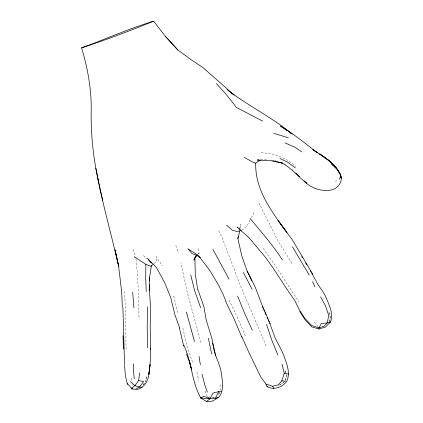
<?xml version="1.0" encoding="UTF-8"?>
<svg xmlns="http://www.w3.org/2000/svg" width="423" height="423" viewBox="0 0 423 423"><rect width="100%" height="100%" fill="white"/><g stroke="black" fill="none" stroke-linecap="round" stroke-linejoin="round"><path stroke-width="0.32" stroke-dasharray="2.12 1.59" d="M240.243 228.288L240.306 224.095L239.672 227.881M145.623 381.911L147.119 375.894L145.639 381.784M329.559 321.485L330.21 319.169M329.279 321.998L330.463 317.816L328.803 311.666L330.532 318.017M285.414 380.14L286.461 376.539L285.202 369.993L285.678 372.531M285.113 380.679L286.392 376.343L285.8 373.165M219.717 392.258L218.289 394.966L220.272 391.323M250.056 220.076L246.731 226.3L241.75 230.339M251.267 217.813L253.99 212.721M143.048 384.877L145.195 382.408M142.958 384.856L145.258 382.223M335.55 181.583L336.639 180.404M198.255 254.138L199.096 253.245L198.551 247.756M153.882 263.73L156.135 261.562L156.251 256.507L162.39 265.856M283.77 381.906L281.982 383.539L278.085 385.654M284.801 381.144L282.157 383.55L278.382 385.607M197.731 254.197L199.096 253.245M212.758 397.699L215.021 396.896L211.558 398.091M260.774 159.672L267.59 159.624M261.165 152.782C273.887 153.094 286.376 157.98 295.846 166.498M270.852 160.047L272.153 160.217M274.765 160.55L276.066 160.719M132.124 384.502L132.425 384.586M207.09 396.864L210.421 398.091L207.365 396.922L204.854 390.487M284.785 163.675L285.789 164.415M143.455 255.629L146.866 258.739M292.319 169.226L293.213 170.168M314.204 322.136L318.27 326.9M263.28 248.481L275.299 265.644L298.781 301.736M291.87 263.318L277.403 239.645L258.078 201.311M229.092 300.039L236.817 316.155L245.721 336.787M218.781 230.794L222.435 238.477L240.486 285.906L266.236 346.051M192.539 362.194L187.056 345.898L182.567 327.032M133.208 249.359L135.392 255.682M175.857 245.493L178.321 253.091M201.01 342.556L187.22 292.193L180.87 262.778M173.668 296.195L177.924 313.919M196.901 372.224L198.799 380.351M135.995 259.384C138.162 279.196 138.712 299.23 139.024 319.169M131.479 378.289L132.045 382.069M124.7 291.473L125.657 320.015L126.065 350.239M220.256 384.655L220.267 390.112"/><path stroke-width="0.63" d="M147.479 306.876L147.204 327.439L147.527 347.727M149.599 277.588L149.478 291.04L150.482 306.347L150.213 327.259L150.741 356.8L148.885 374.26C148.135 381.223 144.1 387.923 136.893 389.535L131.68 388.859L131.558 388.282L127.471 383.661M134.228 256.74L145.85 264.354L145.713 278.202L146.231 291.532M260.267 160.026L255.725 163.199C254.91 189.879 272.031 212.087 286.958 232.56L278.07 220.542L292.245 239.688L312.713 274.157M149.197 290.622L149.388 284.838M149.541 280.343L149.647 277.128L151.36 265.713M131.558 388.282L134.874 385.67L138.585 380.621L139.653 372.721M270.255 323.844L261.768 304.37L255.529 287.82L247.164 271.064L241.808 256.026L237.885 238.609L238.197 236.716M299.706 311.37L305.004 319.714L311.82 326.963L319.021 328.999L325.446 327.048L330.537 321.972C333.795 313.438 328.978 304.856 325.863 297.025C323.421 291.331 318.931 286.968 316.261 281.406M237.885 238.609L239.915 230.704M273.517 333.493C275.902 341.097 280.713 347.495 283.563 354.892C286.514 363.22 290.723 372.467 286.805 381.176C282.464 387.468 273.956 390.403 266.982 386.596L266.004 384.079L260.679 376.766L249.099 352.909L241.649 336.232M266.004 384.079L272.661 386.268L278.297 384.824L281.771 380.874L284.267 373.303L282.046 364.203M194.686 258.215L193.834 260.208L196.367 255.154L200.481 257.707M339.378 179.267L340.674 176.402M183.852 345.353C191.968 362.157 191.503 381.736 200.814 398.017L209.94 398.82L215.402 398.217L218.723 391.635L221.493 391.064M209.94 398.82L203.934 396.245L200.814 398.017L206.556 401.469L209.94 398.82L212.996 393.067L218.723 391.635M197.657 289.279L195.278 274.088L194.897 257.718L196.367 255.154L192.053 253.61L187.833 248.729L198.419 255.503L209.607 270.175L218.199 284.441L222.942 294.059L226.025 301.44M194.897 257.718L196.996 255.481M152.883 264.571L150.879 266.247L145.85 264.354M206.556 401.469L206.847 401.85L212.922 401.004L219.283 396.774C224.613 389.324 222.138 379.727 221.033 371.352C219.336 362.997 214.799 355.621 213.462 347.172M330.537 321.972L327.296 322.892L321.401 323.468L318.9 327.862L319.021 328.999M118.652 266.189L115.056 249.914L118.652 266.189C112.063 237.419 104.016 208.957 98.099 179.997C93.43 158.038 90.95 135.656 91.151 113.19C91.812 90.998 88.005 69.049 81.554 47.868C105.602 39.122 129.174 28.558 153.644 21.198L165.684 36.674L177.808 49.946L190.667 59.394L203.008 67.611L234.109 95.09L230.995 92.648M153.644 21.198C129.893 30.789 105.919 39.952 81.554 47.868M135.91 388.652L139.511 387.066L142.096 387.135M131.68 388.859L132.716 388.515M241.168 230.487L237.113 231.503L232.137 230.075L226.458 225.115M215.402 398.217L218.268 397.514M258.939 159.857L257.105 160.047L272.819 160.893L282.86 163.225L272.819 160.893M281.771 380.874L285.477 381.165M284.267 373.303L288.687 374.032M266.982 386.596L268.023 386.722M138.585 380.621L143.624 381.493L139.511 387.066L134.874 385.67L130.458 381.646M273.945 133.34L288.37 137.84M151.688 263.048L150.588 262.704L147.347 258.173L156.457 267.521L164.737 282.786L170.643 297.395L175.074 315.209L179.643 328.015M255.725 163.199L252.7 162.078L244.256 157.319M284.906 142.858L294.503 147.003L301.89 151.915M279.931 158.488L288.005 162.448L295.365 167.92M262.657 121.089L236.452 107.458L226.247 94.445L216.375 83.532M281.581 162.918C291.547 167.778 298.22 176.856 306.86 183.429L304.031 180.912C310.752 188.209 320.967 191.519 330.691 190.128C335.735 189.118 340.055 185.533 341.144 180.388C342.54 173.266 335.566 168.148 331.124 163.743M238.107 227.823L237.065 227.103L249.385 238.149L265.38 257.2L272.386 266.918L287.344 289.829L294.736 300.425L299.278 309.731L304.687 318.101L311.629 325.499L318.9 327.862L324.023 326.265L327.296 322.892L328.734 315.378L325.446 305.803L320.592 296.814M239.148 228.542L240.19 229.261M325.932 158.466L328.92 160.544L335.423 166.588M287.429 130.903L280.396 126.001C293.462 133.753 305.21 143.371 317.134 152.661L312.835 149.488L314.056 150.535L313.194 149.811C323.754 157.039 338.035 164.135 341.134 177.628M289.591 132.41L291.209 133.541M319.502 153.998L328.92 160.544L336.676 168.275M292.367 134.202C272.047 117.303 248.042 105.792 227.199 89.676M228.399 90.612L229.953 91.833M295.894 172.991L299.468 176.756M165.684 36.674L177.808 49.946M250.141 218.469C261.203 232.016 273.015 245.07 282.342 259.928M337.268 169.639L340.478 174.614L340.335 174.191L341.276 178.247M200.814 398.017L201.168 398.577M301.768 256.56L302.424 257.639M305.681 263.011L306.659 264.624M310.223 270.583L310.873 271.672M311.518 272.756L315.976 280.867M309.271 275.135L292.452 246.799M247.164 271.064L251.785 280.597M213.002 249.512L229.06 279.159M252.124 289.364L243.415 272.449M225.686 301.61L233.48 317.499L241.924 337.358M312.544 281.602L314.886 286.614M252.267 330.167L244.124 312.111L237.604 296.052M272.661 386.268L273.639 388.43M262.36 306.464L263.143 308.261M263.666 309.462L264.449 311.259M264.972 312.454L266.014 314.849M267.045 317.229L267.817 319.005M268.33 320.195L269.107 321.977M269.62 323.161L270.392 324.943M277.885 355.061L271.82 340.214L266.559 324.425M186.464 353.977L189.277 361.438L191.582 369.559L189.351 360.269M270.614 325.557L273.295 332.885M200.618 307.754L194.538 290.368L190.768 275.029M207.376 392.147L204.949 385.427L202.03 374.302M197.784 289.311L203.886 306.601L206.292 320.306L211.743 337.966L215.582 355.643M194.522 341.52L186.395 312.105M127.503 384.481L125.42 375.804L124.515 365.657M179.426 328.005L183.688 346.136M100.304 190.139L102.752 200.618M208.375 338.21L211.637 353.877M212.542 342.958L213.197 345.966M95.873 168.264L100.452 190.842M97.988 179.336L98.099 179.997M199.011 356.415L200.38 364.748M118.556 265.744L121.697 291.997L122.305 307.198M132.706 292.309L133.864 307.733M134.207 378.638L133.689 372.695L133.673 363.743M150.366 348.155L150.44 349.366M124.563 364.885L122.892 307.648M123.453 349.218L123.003 335.698M150.112 364.7L148.885 374.26L150.112 364.7M325.001 157.657L319.952 154.014L325.932 158.445L325.001 157.657"/></g></svg>
